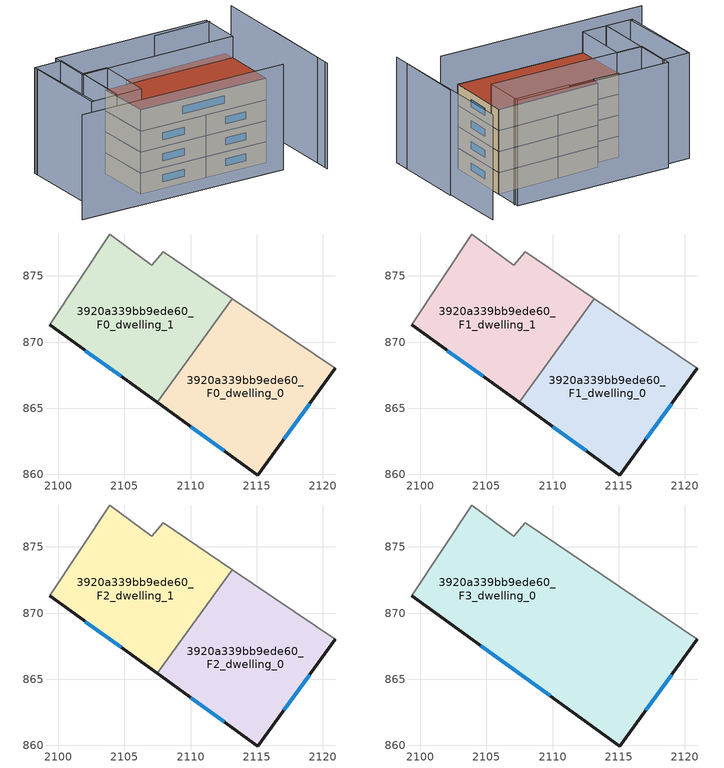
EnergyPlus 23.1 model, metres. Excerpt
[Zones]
3920a339bb9ede60_F0_dwelling_0
 floor ground (EU_floor_Construction): 2120.94,868.01 2115.08,859.96 2107.48,865.45 2113.14,873.29 z0
 wall outside (EU_wall_Construction): 2107.48,865.45 2115.08,859.96 2120.94,868.01 z0:3
 wall adiabatic (EU_wall_Construction): 2120.94,868.01 2113.14,873.29 z0:3
 wall to 3920a339bb9ede60_F0_dwelling_1 (EU_wall_Construction): 2113.13,873.29 2107.48,865.45 z0:3
 window (EU_Window_Construction): 2117.04,862.64 2118.99,865.33 / 2110.01,863.62 2112.55,861.79 z1:2
3920a339bb9ede60_F0_dwelling_1
 floor ground (EU_floor_Construction): 2113.14,873.29 2107.48,865.45 2099.33,871.32 2103.88,878.17 2107.06,875.81 2107.94,876.81 z0
 wall outside (EU_wall_Construction): 2099.33,871.32 2107.48,865.45 z0:3
 wall adiabatic (EU_wall_Construction): 2113.14,873.29 2107.94,876.81 2107.06,875.81 2103.88,878.17 2099.33,871.32 z0:3
 window (EU_Window_Construction): 2102.05,869.36 2104.76,867.41 z1:2
3920a339bb9ede60_F1_dwelling_0
 floor to 3920a339bb9ede60_F0_dwelling_0 (EU_floor_Construction): 2120.94,868.01 2115.08,859.96 2107.48,865.45 2113.13,873.29 z3
 wall outside (EU_wall_Construction): 2107.48,865.45 2115.08,859.96 2120.94,868.01 z3:6
 wall adiabatic (EU_wall_Construction): 2120.94,868.01 2113.14,873.29 z3:6
 wall to 3920a339bb9ede60_F1_dwelling_1 (EU_wall_Construction): 2113.13,873.29 2107.48,865.45 z3:6
 window (EU_Window_Construction): 2117.04,862.64 2118.99,865.33 / 2110.01,863.62 2112.55,861.79 z4:5
3920a339bb9ede60_F1_dwelling_1
 floor to 3920a339bb9ede60_F0_dwelling_1 (EU_floor_Construction): 2113.13,873.29 2107.48,865.45 2099.33,871.32 2103.88,878.17 2107.06,875.81 2107.94,876.81 z3
 wall outside (EU_wall_Construction): 2099.33,871.32 2107.48,865.45 z3:6
 wall adiabatic (EU_wall_Construction): 2113.14,873.29 2107.94,876.81 2107.06,875.81 2103.88,878.17 2099.33,871.32 z3:6
 window (EU_Window_Construction): 2102.05,869.36 2104.76,867.41 z4:5
3920a339bb9ede60_F2_dwelling_0
 floor to 3920a339bb9ede60_F1_dwelling_0 (EU_floor_Construction): 2120.94,868.01 2115.08,859.96 2107.48,865.45 2113.13,873.29 z6
 wall outside (EU_wall_Construction): 2107.48,865.45 2115.08,859.96 2120.94,868.01 z6:9
 wall adiabatic (EU_wall_Construction): 2120.94,868.01 2113.14,873.29 z6:9
 wall to 3920a339bb9ede60_F2_dwelling_1 (EU_wall_Construction): 2113.13,873.29 2107.48,865.45 z6:9
 window (EU_Window_Construction): 2117.04,862.64 2118.99,865.33 / 2110.01,863.62 2112.55,861.79 z7:8
3920a339bb9ede60_F2_dwelling_1
 floor to 3920a339bb9ede60_F1_dwelling_1 (EU_floor_Construction): 2113.13,873.29 2107.48,865.45 2099.33,871.32 2103.88,878.17 2107.06,875.81 2107.94,876.81 z6
 wall outside (EU_wall_Construction): 2099.33,871.32 2107.48,865.45 z6:9
 wall adiabatic (EU_wall_Construction): 2113.14,873.29 2107.94,876.81 2107.06,875.81 2103.88,878.17 2099.33,871.32 z6:9
 window (EU_Window_Construction): 2102.05,869.36 2104.76,867.41 z7:8
3920a339bb9ede60_F3_dwelling_0
 floor to 3920a339bb9ede60_F2_dwelling_0 (EU_floor_Construction): 2120.94,868.01 2115.08,859.96 2107.48,865.45 2113.13,873.29 z9
 floor to 3920a339bb9ede60_F2_dwelling_1 (EU_floor_Construction): 2113.13,873.29 2107.48,865.45 2099.33,871.32 2103.88,878.17 2107.06,875.81 2107.94,876.81 z9
 wall outside (EU_wall_Construction): 2099.33,871.32 2115.08,859.96 2120.94,868.01 z9:12
 wall adiabatic (EU_wall_Construction): 2120.94,868.01 2107.94,876.81 2107.06,875.81 2103.88,878.17 2099.33,871.32 z9:12
 window (EU_Window_Construction): 2117.04,862.64 2118.99,865.33 / 2104.58,867.53 2109.84,863.75 z10:11
 roof outside (EU_roof_Construction): 2115.08,859.96 2120.94,868.01 2107.94,876.81 2107.06,875.81 2103.88,878.17 2099.33,871.32 z12
shading: 2088.59,875.28 2113.79,857.03 / 2116.48,852.29 2123.73,862.29 / 2116.21,851.84 2129.22,870.51 / 2123.45,871.22 2116.35,876.11 / 2100.46,886.37 2093.43,875.66 / 2096.31,873.44 2101.14,880.19 / 2101.14,880.19 2104.15,878.04 / 2104.15,878.04 2099.31,871.29 / 2099.31,871.29 2096.31,873.44 / 2123.64,871.76 2119.92,866.58 / 2119.92,866.58 2100.92,880.22 / 2100.92,880.22 2104.64,885.41 / 2104.64,885.41 2123.64,871.76 / 2093.05,875.75 2100.76,886.8 / 2100.76,886.8 2104.12,884.46 / 2104.12,884.46 2096.4,873.4 / 2096.4,873.4 2093.05,875.75 z0:15
[Building]
EU S2 Campaign: North Axis=0; Terrain=City; Solar Distribution=FullExterior
[Site:Location]
Bologna: Latitude=44.5; Longitude=11.25; Time Zone=1; Elevation=37
[SizingPeriod:WeatherFileDays]
AnnualSizingPeriod: Begin Month=1; Begin Day of Month=1; End Month=12; End Day of Month=31; Day of Week for Start Day=Monday; Use Weather File Daylight Saving Period=No; Use Weather File Rain and Snow Indicators=No
[MATERIAL]
EU_InternalMass_Material: Roughness=MediumRough; Thickness=0.1; Conductivity=1; Density=1800; Specific Heat=900; Thermal Absorptance=0.9; Solar Absorptance=0.7; Visible Absorptance=0.7
[MATERIAL:NOMASS] Roughness=MediumRough; Thermal Absorptance=0.9; Solar Absorptance=0.7; Visible Absorptance=0.7
Name | Thermal Resistance
EU_wall_NoMass | 0.937881
EU_roof_NoMass | 0.548572
EU_floor_NoMass | 0.71348
[WINDOWMATERIAL:SIMPLEGLAZINGSYSTEM]
EU_Window_SimpleGlazing: UFactor=4.25633; Solar Heat Gain Coefficient=0.85; Visible Transmittance=0.85
[CONSTRUCTION]
EU_wall_Construction: EU_wall_NoMass
EU_roof_Construction: EU_roof_NoMass
EU_floor_Construction: EU_floor_NoMass
EU_Window_Construction: EU_Window_SimpleGlazing
EU_InternalMass_Construction: EU_InternalMass_Material
[ZONE] Type=1; Multiplier=1; Ceiling Height=autocalculate; Floor Area=autocalculate; Part of Total Floor Area=Yes
Name | Volume
3920a339bb9ede60_F0_dwelling_0 | 276.906
3920a339bb9ede60_F1_dwelling_0; 3920a339bb9ede60_F2_dwelling_0 | 276.905
3920a339bb9ede60_F3_dwelling_0 | 553.819
3920a339bb9ede60_F0_dwelling_1 | 276.917
3920a339bb9ede60_F1_dwelling_1; 3920a339bb9ede60_F2_dwelling_1 | 276.919
[INTERNALMASS] Construction=EU_InternalMass_Construction
Name | Zone or ZoneList | Surface Area
3920a339bb9ede60_F0_dwelling_0_EU_InternalMass | 3920a339bb9ede60_F0_dwelling_0 | 92.3015
3920a339bb9ede60_F0_dwelling_1_EU_InternalMass | 3920a339bb9ede60_F0_dwelling_1 | 92.306
3920a339bb9ede60_F1_dwelling_0_EU_InternalMass | 3920a339bb9ede60_F1_dwelling_0 | 92.3015
3920a339bb9ede60_F1_dwelling_1_EU_InternalMass | 3920a339bb9ede60_F1_dwelling_1 | 92.306
3920a339bb9ede60_F2_dwelling_0_EU_InternalMass | 3920a339bb9ede60_F2_dwelling_0 | 92.3015
3920a339bb9ede60_F2_dwelling_1_EU_InternalMass | 3920a339bb9ede60_F2_dwelling_1 | 92.306
3920a339bb9ede60_F3_dwelling_0_EU_InternalMass | 3920a339bb9ede60_F3_dwelling_0 | 184.613
[OTHEREQUIPMENT] Fuel Type=Electricity; Design Level Calculation Method=Watts/Area; Power per Zone Floor Area=1; Fraction Latent=0; Fraction Radiant=0; Fraction Lost=0; Carbon Dioxide Generation Rate=0; EndUse Subcategory=EU_Step8_InternalGains
Name | Zone or ZoneList or Space or SpaceList | Schedule
EU_Step8_InternalGain_3920a339bb9ede60_F0_dwelling_0_f000 | 3920a339bb9ede60_F0_dwelling_0 | EU_Step8_GainSchedule_3920a339bb9ede60_F0_dwelling_0_f000
EU_Step8_InternalGain_3920a339bb9ede60_F0_dwelling_1_f000 | 3920a339bb9ede60_F0_dwelling_1 | EU_Step8_GainSchedule_3920a339bb9ede60_F0_dwelling_1_f000
EU_Step8_InternalGain_3920a339bb9ede60_F1_dwelling_0_f000 | 3920a339bb9ede60_F1_dwelling_0 | EU_Step8_GainSchedule_3920a339bb9ede60_F1_dwelling_0_f000
EU_Step8_InternalGain_3920a339bb9ede60_F1_dwelling_1_f000 | 3920a339bb9ede60_F1_dwelling_1 | EU_Step8_GainSchedule_3920a339bb9ede60_F1_dwelling_1_f000
EU_Step8_InternalGain_3920a339bb9ede60_F2_dwelling_0_f000 | 3920a339bb9ede60_F2_dwelling_0 | EU_Step8_GainSchedule_3920a339bb9ede60_F2_dwelling_0_f000
EU_Step8_InternalGain_3920a339bb9ede60_F2_dwelling_1_f000 | 3920a339bb9ede60_F2_dwelling_1 | EU_Step8_GainSchedule_3920a339bb9ede60_F2_dwelling_1_f000
EU_Step8_InternalGain_3920a339bb9ede60_F3_dwelling_0_f000 | 3920a339bb9ede60_F3_dwelling_0 | EU_Step8_GainSchedule_3920a339bb9ede60_F3_dwelling_0_f000
[ZONEVENTILATION:DESIGNFLOWRATE] Schedule=EU_AlwaysOn; Design Flow Rate Calculation Method=AirChanges/Hour; Air Changes per Hour=0.687892; Ventilation Type=Natural; Fan Pressure Rise=0; Fan Total Efficiency=1; Constant Term Coefficient=1; Temperature Term Coefficient=0; Velocity Term Coefficient=0; Velocity Squared Term Coefficient=0; Minimum Indoor Temperature=-100; Maximum Indoor Temperature=100; Delta Temperature=-100; Minimum Outdoor Temperature=-100; Maximum Outdoor Temperature=100; Maximum Wind Speed=40
Name | Zone or ZoneList or Space or SpaceList
EU_ConstantAir_3920a339bb9ede60_F0_dwelling_0 | 3920a339bb9ede60_F0_dwelling_0
EU_ConstantAir_3920a339bb9ede60_F0_dwelling_1 | 3920a339bb9ede60_F0_dwelling_1
EU_ConstantAir_3920a339bb9ede60_F1_dwelling_0 | 3920a339bb9ede60_F1_dwelling_0
EU_ConstantAir_3920a339bb9ede60_F1_dwelling_1 | 3920a339bb9ede60_F1_dwelling_1
EU_ConstantAir_3920a339bb9ede60_F2_dwelling_0 | 3920a339bb9ede60_F2_dwelling_0
EU_ConstantAir_3920a339bb9ede60_F2_dwelling_1 | 3920a339bb9ede60_F2_dwelling_1
EU_ConstantAir_3920a339bb9ede60_F3_dwelling_0 | 3920a339bb9ede60_F3_dwelling_0
[HVACTEMPLATE:THERMOSTAT] Constant Heating Setpoint=20; Constant Cooling Setpoint=50
EU_HeatOnly_3920a339bb9ede60_F0_dwelling_0; EU_HeatOnly_3920a339bb9ede60_F0_dwelling_1; EU_HeatOnly_3920a339bb9ede60_F1_dwelling_0; EU_HeatOnly_3920a339bb9ede60_F1_dwelling_1; EU_HeatOnly_3920a339bb9ede60_F2_dwelling_0; EU_HeatOnly_3920a339bb9ede60_F2_dwelling_1; EU_HeatOnly_3920a339bb9ede60_F3_dwelling_0
[HVACTEMPLATE:ZONE:IDEALLOADSAIRSYSTEM] System Availability Schedule=EU_AlwaysOn; Maximum Heating Supply Air Temperature=50; Minimum Cooling Supply Air Temperature=13; Maximum Heating Supply Air Humidity Ratio=0.0156; Minimum Cooling Supply Air Humidity Ratio=0.0077; Heating Limit=NoLimit; Cooling Limit=NoLimit; Heating Availability Schedule=EU_AlwaysOn; Cooling Availability Schedule=EU_CoolingOff; Dehumidification Control Type=ConstantSensibleHeatRatio; Cooling Sensible Heat Ratio=0.7; Dehumidification Setpoint=60; Humidification Control Type=None; Humidification Setpoint=30; Outdoor Air Method=None; Outdoor Air Flow Rate per Person=0.00944; Outdoor Air Flow Rate per Zone Floor Area=0; Outdoor Air Flow Rate per Zone=0; Demand Controlled Ventilation Type=None; Outdoor Air Economizer Type=NoEconomizer; Heat Recovery Type=None; Sensible Heat Recovery Effectiveness=0.7; Latent Heat Recovery Effectiveness=0.65
Name | Template Thermostat
3920a339bb9ede60_F0_dwelling_0 | EU_HeatOnly_3920a339bb9ede60_F0_dwelling_0
3920a339bb9ede60_F0_dwelling_1 | EU_HeatOnly_3920a339bb9ede60_F0_dwelling_1
3920a339bb9ede60_F1_dwelling_0 | EU_HeatOnly_3920a339bb9ede60_F1_dwelling_0
3920a339bb9ede60_F1_dwelling_1 | EU_HeatOnly_3920a339bb9ede60_F1_dwelling_1
3920a339bb9ede60_F2_dwelling_0 | EU_HeatOnly_3920a339bb9ede60_F2_dwelling_0
3920a339bb9ede60_F2_dwelling_1 | EU_HeatOnly_3920a339bb9ede60_F2_dwelling_1
3920a339bb9ede60_F3_dwelling_0 | EU_HeatOnly_3920a339bb9ede60_F3_dwelling_0
[SIZING:ZONE] Zone Cooling Design Supply Air Temperature Input Method=SupplyAirTemperature; Zone Cooling Design Supply Air Temperature=13; Zone Heating Design Supply Air Temperature Input Method=SupplyAirTemperature; Zone Heating Design Supply Air Temperature=50; Zone Cooling Design Supply Air Humidity Ratio=0.008; Zone Heating Design Supply Air Humidity Ratio=0.008; Cooling Design Air Flow Method=DesignDay; Cooling Design Air Flow Rate=0; Cooling Minimum Air Flow per Zone Floor Area=0.000762; Cooling Minimum Air Flow=0; Cooling Minimum Air Flow Fraction=0.2; Heating Design Air Flow Method=DesignDay; Heating Design Air Flow Rate=0; Heating Maximum Air Flow per Zone Floor Area=0.002032; Heating Maximum Air Flow=0.141576; Heating Maximum Air Flow Fraction=0.3; Account for Dedicated Outdoor Air System=No; Dedicated Outdoor Air System Control Strategy=NeutralSupplyAir; Dedicated Outdoor Air Low Setpoint Temperature for Design=autosize; Dedicated Outdoor Air High Setpoint Temperature for Design=autosize; Zone Load Sizing Method=Sensible Load Only No Latent Load; Zone Latent Cooling Design Supply Air Humidity Ratio Input Method=HumidityRatioDifference; Zone Cooling Design Supply Air Humidity Ratio Difference=0.005; Zone Latent Heating Design Supply Air Humidity Ratio Input Method=HumidityRatioDifference; Zone Humidification Design Supply Air Humidity Ratio Difference=0.005
3920a339bb9ede60_F0_dwelling_0; 3920a339bb9ede60_F0_dwelling_1; 3920a339bb9ede60_F1_dwelling_0; 3920a339bb9ede60_F1_dwelling_1; 3920a339bb9ede60_F2_dwelling_0; 3920a339bb9ede60_F2_dwelling_1; 3920a339bb9ede60_F3_dwelling_0
[SCHEDULE:CONSTANT]
Name | Hourly Value
EU_AlwaysOn | 1
EU_CoolingOff | 0
[SCHEDULE:FILE] Column Number=1; Rows to Skip at Top=0; Number of Hours of Data=8760; Column Separator=Comma; Interpolate to Timestep=No; Minutes per Item=60; Adjust Schedule for Daylight Savings=Yes
Name | File
EU_Step8_GainSchedule_3920a339bb9ede60_F0_dwelling_0_f000 | ../../schedules/3920a339bb9ede60/3920a339bb9ede60_F0_dwelling_0_f000_gain.csv
EU_Step8_GainSchedule_3920a339bb9ede60_F0_dwelling_1_f000 | ../../schedules/3920a339bb9ede60/3920a339bb9ede60_F0_dwelling_1_f000_gain.csv
EU_Step8_GainSchedule_3920a339bb9ede60_F1_dwelling_0_f000 | ../../schedules/3920a339bb9ede60/3920a339bb9ede60_F1_dwelling_0_f000_gain.csv
EU_Step8_GainSchedule_3920a339bb9ede60_F1_dwelling_1_f000 | ../../schedules/3920a339bb9ede60/3920a339bb9ede60_F1_dwelling_1_f000_gain.csv
EU_Step8_GainSchedule_3920a339bb9ede60_F2_dwelling_0_f000 | ../../schedules/3920a339bb9ede60/3920a339bb9ede60_F2_dwelling_0_f000_gain.csv
EU_Step8_GainSchedule_3920a339bb9ede60_F2_dwelling_1_f000 | ../../schedules/3920a339bb9ede60/3920a339bb9ede60_F2_dwelling_1_f000_gain.csv
EU_Step8_GainSchedule_3920a339bb9ede60_F3_dwelling_0_f000 | ../../schedules/3920a339bb9ede60/3920a339bb9ede60_F3_dwelling_0_f000_gain.csv
